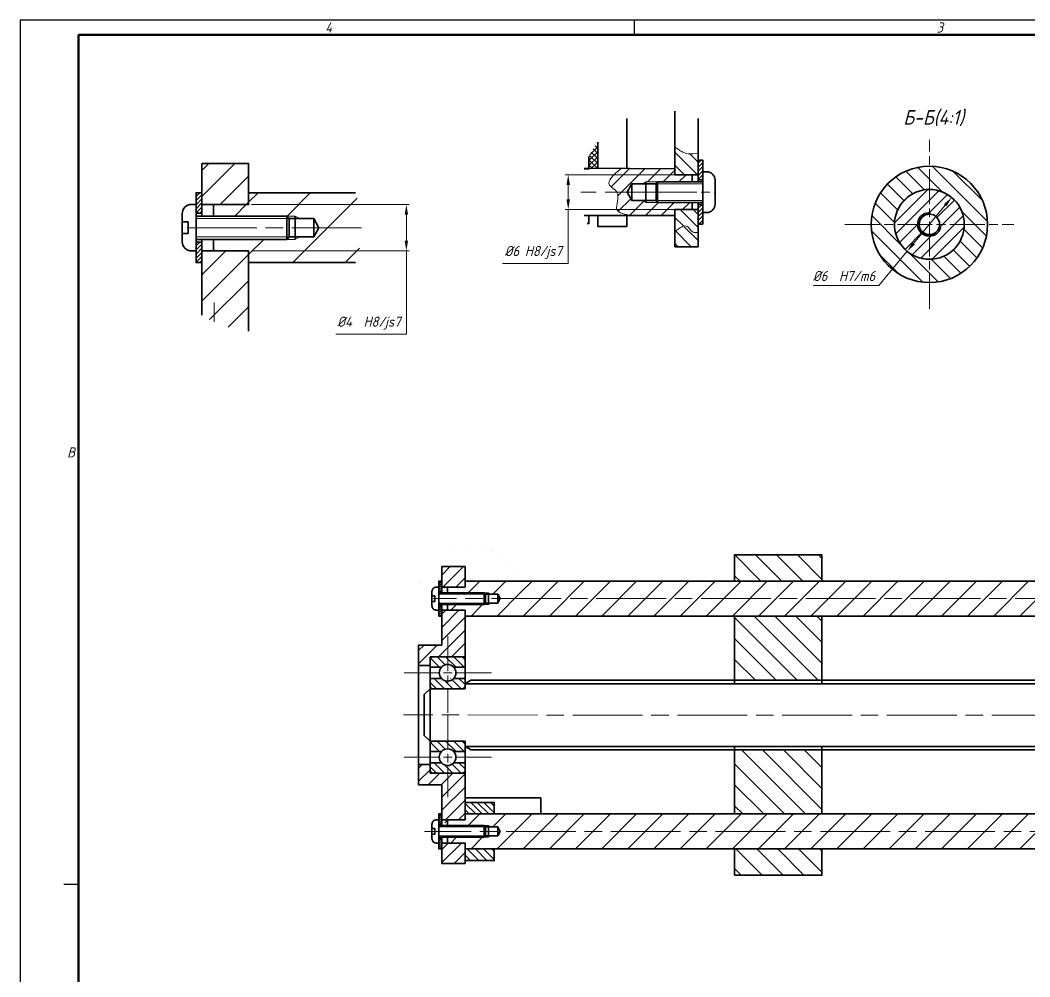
# Model space of a CAD drawing. Header units: millimetres. Extents: x -1043 to 2000, y -1432 to 1302.
# Drawn here: x 0 to 346.9, y -1167.1 to -838.4 of the extents above; entities that cross this region are included whole.
import ezdxf
from ezdxf.enums import TextEntityAlignment as Align

# ---------------------------------------------------------------- set-up
doc = ezdxf.new("R2010")
doc.units = ezdxf.units.MM
doc.linetypes.add('AM_ISO08W050', pattern=[18, 12, -1.5, 3, -1.5])
doc.linetypes.add('AM_ISO08W050x2', pattern=[9, 6, -0.75, 1.5, -0.75])
for name, color, linetype, lineweight in [('AM_0', 7, 'Continuous', 35), ('AM_4', 3, 'Continuous', 15), ('AM_5', 3, 'Continuous', 15), ('AM_6', 2, 'Continuous', 35), ('AM_7', 4, 'AM_ISO08W050', 15), ('AM_8', 1, 'Continuous', 15), ('AM_BOR', 7, 'Continuous', 35), ('основные', 7, 'Continuous', 35), ('тонкие', 2, 'Continuous', 15)]:
    doc.layers.add(name, color=color, linetype=linetype, lineweight=lineweight)
doc.styles.add('ACGOSTTS', font='geniso.shx', dxfattribs={"oblique": 15})
doc.styles.get("Standard").update_dxf_attribs({"font": 'geniso.shx', "oblique": 15})
doc.dimstyles.new('AM_GOST$0', dxfattribs={"dimtxt": 3.5, "dimasz": 3.5, "dimexe": 1, "dimexo": 1, "dimgap": 1.5, "dimtad": 1, "dimtoh": 1, "dimtxsty": 'Standard', "dimcen": 0, "dimclrd": 256, "dimclre": 256, "dimclrt": 2, "dimadec": 0, "dimazin": 2, "dimtp": 0.1, "dimtm": 0.1, "dimtfac": 0.71, "dimtmove": 0, "dimatfit": 3, "dimfxl": 1, "dimtolj": 1, "dimlwd": -1, "dimlwe": -1, "dimarcsym": 1})
doc.dimstyles.new('AM_GOST$3', dxfattribs={"dimtxt": 3.5, "dimasz": 3.5, "dimexe": 1, "dimexo": 1, "dimgap": 1.5, "dimtad": 1, "dimtoh": 1, "dimtxsty": 'Standard', "dimcen": 0, "dimclrd": 256, "dimclre": 256, "dimclrt": 2, "dimadec": 0, "dimazin": 2, "dimtp": 0.1, "dimtm": 0.1, "dimtfac": 0.71, "dimtdec": 3, "dimtofl": 0, "dimtmove": 0, "dimatfit": 2, "dimfxl": 1, "dimtolj": 1, "dimlwd": -1, "dimlwe": -1, "dimarcsym": 1})
pattern_1 = [(315, (-448.2175, 456.5965), (0.7071068, 0.7071068), [])]
pattern_2 = [(315, (-448.2175, 442.0965), (0.7071068, 0.7071068), [])]
pattern_3 = [(45, (-285.33583, -109.66498), (-0.1767767, 0.1767767), [])]
pattern_4 = [(45, (-285.34508, -149.65452), (-0.1767767, 0.1767767), [])]
pattern_5 = [(45, (-332.2357, -260.3908), (-0.3535534, 0.3535534), [])]
pattern_6 = [(135, (-229.4589, -490.5489), (-1.122532, -1.122532), [])]
pattern_7 = [(45, (-229.4589, -490.5489), (-0.3535534, 0.3535534), [])]

# ---------------------------------------------------------------- blocks, each defined once
blk = doc.blocks.new('*D44')
at = {"layer": 'AM_5', "linetype": 'ByBlock', "transparency": 16777216}
for p, q in [((317.83, -901.98), (306.99, -915.08)), ((304.76, -917.78), (295.06, -929.51)), ((295.06, -929.51), (272.55, -929.51))]:
    blk.add_line(p, q, dxfattribs=at)
at = {"layer": 'AM_5', "transparency": 16777216}
for points in [[(317.38, -901.61), (318.27, -902.35), (320.06, -899.28)], [(306.54, -914.71), (307.44, -915.46), (304.76, -917.78)]]:
    blk.add_solid(points, dxfattribs=at)
at = {"layer": 'Defpoints', "color": 0, "transparency": 16777216}
for p in [(320.06, -899.28), (304.76, -917.78)]:
    blk.add_point(p, dxfattribs=at)
at = {"layer": 'AM_5', "color": 2, "transparency": 16777216, "insert": (283.06, -926.26), "char_height": 3.5, "attachment_point": 5}
blk.add_mtext('\\A1;%%C6 {}{\\C2; H7/m6}', dxfattribs=at)
blk = doc.blocks.new('GOST_A1_LANDSCAPE')
at = {"layer": 'AM_BOR', "color": 1, "lineweight": 25}
for p, q in [((841, 594), (0, 594)), ((0, 594), (0, 0)), ((211, 594), (211, 589)), ((20, 297), (15, 297))]:
    blk.add_line(p, q, dxfattribs=at)
at = {"layer": 'AM_BOR', "color": 7, "lineweight": 50}
for p, q in [((836, 589), (20, 589)), ((20, 589), (20, 5))]:
    blk.add_line(p, q, dxfattribs=at)
at = {"layer": 'AM_BOR', "color": 1, "lineweight": 25, "style": 'ACGOSTTS', "oblique": 15}
for s, p in [('4', (106, 591.5)), ('3', (316, 591.5)), ('B', (17.5, 445.5))]:
    blk.add_text(s, height=3.5, dxfattribs=at).set_placement(p, align=Align.MIDDLE_CENTER)
blk = doc.blocks.new('GENZOON8270P5')
at = {"layer": 'AM_8'}
h = blk.add_hatch(dxfattribs=at)
h.set_pattern_fill('ANSI31', color=256, scale=0.8, angle=90)
h.set_pattern_definition([(135, (-196.447, -148.7567), (-1.79605, -1.79605), [])])
h.paths.add_polyline_path([(-58.7, 28.03), (-73.7, 28.03), (-73.7, 23.53), (-58.7, 23.53)])
h.paths.add_polyline_path([(-58.7, 17.53), (-73.7, 17.53), (-73.7, 6.53), (-58.7, 6.53)])
h.paths.add_polyline_path([(-58.7, -5.47), (-73.7, -5.47), (-73.7, -16.46), (-58.7, -16.46)])
h.paths.add_polyline_path([(-58.7, -22.46), (-73.7, -22.46), (-73.7, -26.97), (-58.7, -26.97)])
h = blk.add_hatch(dxfattribs=at)
h.set_pattern_fill('_U', color=256, scale=0.25, angle=45, style=0, pattern_type=0)
h.set_pattern_definition(pattern_3)
h.paths.add_polyline_path([(-124.51, 23.53), (-124.51, 22.53), (-124.51, 21.77), (-124.01, 21.77), (-124.01, 23.53)])
h = blk.add_hatch(dxfattribs=at)
h.set_pattern_fill('ANSI31', color=256, style=0)
h.set_pattern_definition([(45, (-156.804, -149.6545), (-2.245064, 2.245064), [])])
edge = h.paths.add_edge_path()
edge.add_line((-110.3, 20.53), (-113.96, 20.53))
edge.add_line((-113.96, 20.53), (-114.41, 19.75))
edge.add_line((-114.41, 19.75), (-115.61, 19.75))
edge.add_line((-115.61, 19.75), (-116.01, 19.53))
edge.add_line((-116.01, 19.53), (-116.74, 19.53))
edge.add_line((-116.74, 19.53), (-116.74, 19.53))
edge.add_line((-116.74, 19.53), (-123.01, 19.53))
edge.add_line((-123.01, 19.53), (-123.01, 18.53))
edge.add_line((-123.01, 18.53), (-122.01, 18.53))
edge.add_line((-122.01, 18.53), (-120.01, 18.53))
edge.add_line((-120.01, 18.53), (-120.01, 17.54))
edge.add_line((-120.01, 17.54), (-110.82, 17.54))
edge.add_arc((-119.22, 20.53), 8.92, 340.3927, 360)
edge = h.paths.add_edge_path()
edge.add_line((-110.82, 23.53), (-120.01, 23.53))
edge.add_line((-120.01, 23.53), (-120.01, 22.52))
edge.add_line((-120.01, 22.52), (-123.01, 22.53))
edge.add_line((-123.01, 22.53), (-123.01, 21.53))
edge.add_line((-123.01, 21.53), (-116.74, 21.53))
edge.add_line((-116.74, 21.53), (-116.01, 21.53))
edge.add_line((-116.01, 21.53), (-115.61, 21.31))
edge.add_line((-115.61, 21.31), (-114.41, 21.31))
edge.add_line((-114.41, 21.31), (-113.96, 20.53))
edge.add_line((-113.96, 20.53), (-110.3, 20.53))
edge.add_arc((-119.22, 20.53), 8.92, 360, 379.6314)
edge = h.paths.add_edge_path()
edge.add_line((0.02, 23.53), (-110.82, 23.53))
edge.add_arc((-119.22, 20.53), 8.92, 0, 19.6314, ccw=False)
edge.add_line((-110.3, 20.53), (-6.03, 20.53))
edge.add_line((-6.03, 20.53), (-5.58, 21.31))
edge.add_line((-5.58, 21.31), (-4.38, 21.31))
edge.add_line((-4.38, 21.31), (-3.98, 21.53))
edge.add_line((-3.98, 21.53), (-3.25, 21.53))
edge.add_line((-3.25, 21.53), (-3.25, 21.53))
edge.add_line((-3.25, 21.53), (3.02, 21.53))
edge.add_line((3.02, 21.53), (3.02, 22.52))
edge.add_line((3.02, 22.52), (0.02, 22.53))
edge.add_line((0.02, 22.53), (0.02, 23.53))
edge = h.paths.add_edge_path()
edge.add_line((3.02, 19.53), (-3.25, 19.53))
edge.add_line((-3.25, 19.53), (-3.98, 19.53))
edge.add_line((-3.98, 19.53), (-4.38, 19.75))
edge.add_line((-4.38, 19.75), (-5.58, 19.75))
edge.add_line((-5.58, 19.75), (-6.03, 20.53))
edge.add_line((-6.03, 20.53), (-110.3, 20.53))
edge.add_arc((-119.22, 20.53), 8.92, -19.6308, 0, ccw=False)
edge.add_line((-110.82, 17.53), (0.02, 17.53))
edge.add_line((0.02, 17.53), (0.02, 18.53))
edge.add_line((0.02, 18.53), (3.02, 18.53))
edge.add_line((3.02, 18.53), (3.02, 19.53))
h = blk.add_hatch(dxfattribs=at)
h.set_pattern_fill('_U', color=256, scale=0.25, angle=45, style=0, pattern_type=0)
h.set_pattern_definition(pattern_3)
h.paths.add_polyline_path([(-124.51, 19.29), (-124.51, 18.53), (-124.51, 17.53), (-124.01, 17.53), (-124.01, 19.29)])
h = blk.add_hatch(dxfattribs=at)
h.set_pattern_fill('_U', color=256, angle=315, style=0, pattern_type=0)
h.set_pattern_definition(pattern_1)
edge = h.paths.add_edge_path()
edge.add_line((-126.01, 10.04), (-126.01, 8.74))
edge.add_line((-126.01, 8.74), (-124.08, 8.74))
edge.add_arc((-123.01, 7.79), 1.43, 402.0077, 497.9923, ccw=False)
edge.add_line((-121.95, 8.74), (-120.01, 8.74))
edge.add_line((-120.01, 8.74), (-120.01, 10.04))
edge.add_arc((-120.51, 10.04), 0.5, 360, 450)
edge.add_line((-120.51, 10.54), (-125.51, 10.54))
edge.add_arc((-125.51, 10.04), 0.5, 450, 540)
h = blk.add_hatch(dxfattribs=at)
h.set_pattern_fill('_U', color=256, angle=315, style=0, pattern_type=0)
h.set_pattern_definition(pattern_1)
edge = h.paths.add_edge_path()
edge.add_line((-120.01, 5.54), (-120.01, 6.83))
edge.add_line((-120.01, 6.83), (-121.95, 6.83))
edge.add_arc((-123.01, 7.79), 1.43, 222.0077, 317.9923, ccw=False)
edge.add_line((-124.08, 6.83), (-126.01, 6.83))
edge.add_line((-126.01, 6.83), (-126.01, 5.54))
edge.add_arc((-125.51, 5.54), 0.5, 540, 630)
edge.add_line((-125.51, 5.04), (-120.51, 5.04))
edge.add_arc((-120.51, 5.54), 0.5, 270, 360)
h = blk.add_hatch(dxfattribs=at)
h.set_pattern_fill('_U', color=256, angle=315, style=0, pattern_type=0)
h.set_pattern_definition(pattern_2)
edge = h.paths.add_edge_path()
edge.add_line((-126.01, -4.46), (-126.01, -5.76))
edge.add_line((-126.01, -5.76), (-124.08, -5.76))
edge.add_arc((-123.01, -6.71), 1.43, 402.0077, 497.9923, ccw=False)
edge.add_line((-121.95, -5.76), (-120.01, -5.76))
edge.add_line((-120.01, -5.76), (-120.01, -4.46))
edge.add_arc((-120.51, -4.46), 0.5, 360, 450)
edge.add_line((-120.51, -3.96), (-125.51, -3.96))
edge.add_arc((-125.51, -4.46), 0.5, 450, 540)
h = blk.add_hatch(dxfattribs=at)
h.set_pattern_fill('_U', color=256, angle=315, style=0, pattern_type=0)
h.set_pattern_definition(pattern_2)
edge = h.paths.add_edge_path()
edge.add_line((-120.01, -8.96), (-120.01, -7.67))
edge.add_line((-120.01, -7.67), (-121.95, -7.67))
edge.add_arc((-123.01, -6.71), 1.43, 222.0077, 317.9923, ccw=False)
edge.add_line((-124.08, -7.67), (-126.01, -7.67))
edge.add_line((-126.01, -7.67), (-126.01, -8.96))
edge.add_arc((-125.51, -8.96), 0.5, 540, 630)
edge.add_line((-125.51, -9.46), (-120.51, -9.46))
edge.add_arc((-120.51, -8.96), 0.5, 270, 360)
h = blk.add_hatch(dxfattribs=at)
h.set_pattern_fill('_U', color=256, scale=0.8, angle=315, style=0, pattern_type=0)
h.set_pattern_definition([(315, (-294.718, 1469.2134), (0.56568542, 0.56568542), [])])
h.paths.add_polyline_path([(-120.01, -15.68), (-120.01, -15.83), (-120.01, -16.46), (-120.01, -16.46), (-115.01, -16.46), (-115.01, -14.47), (-120.01, -14.47)])
h = blk.add_hatch(dxfattribs=at)
h.set_pattern_fill('_U', color=256, scale=0.25, angle=45, style=0, pattern_type=0)
h.set_pattern_definition(pattern_4)
h.paths.add_polyline_path([(-124.52, -16.46), (-124.52, -17.46), (-124.52, -18.22), (-124.02, -18.22), (-124.02, -16.46)])
h = blk.add_hatch(dxfattribs=at)
h.set_pattern_fill('ANSI31', color=256, style=0)
h.set_pattern_definition([(45, (-156.804, -189.644), (-2.245064, 2.245064), [])])
edge = h.paths.add_edge_path()
edge.add_line((-110.3, -19.46), (-113.96, -19.46))
edge.add_line((-113.96, -19.46), (-114.41, -20.24))
edge.add_line((-114.41, -20.24), (-115.61, -20.24))
edge.add_line((-115.61, -20.24), (-116.01, -20.46))
edge.add_line((-116.01, -20.46), (-116.74, -20.46))
edge.add_line((-116.74, -20.46), (-116.74, -20.46))
edge.add_line((-116.74, -20.46), (-123.01, -20.46))
edge.add_line((-123.01, -20.46), (-123.01, -21.46))
edge.add_line((-123.01, -21.46), (-122.01, -21.46))
edge.add_line((-122.01, -21.46), (-120.01, -21.46))
edge.add_line((-120.01, -21.46), (-120.01, -22.45))
edge.add_line((-120.01, -22.45), (-110.82, -22.45))
edge.add_arc((-119.22, -19.46), 8.92, 340.3927, 360)
edge = h.paths.add_edge_path()
edge.add_line((-110.82, -16.46), (-120.01, -16.46))
edge.add_line((-120.01, -16.46), (-120.01, -17.47))
edge.add_line((-120.01, -17.47), (-123.51, -17.46))
edge.add_line((-123.51, -17.46), (-123.51, -18.46))
edge.add_line((-123.51, -18.46), (-116.74, -18.46))
edge.add_line((-116.74, -18.46), (-116.01, -18.46))
edge.add_line((-116.01, -18.46), (-115.61, -18.68))
edge.add_line((-115.61, -18.68), (-114.41, -18.68))
edge.add_line((-114.41, -18.68), (-113.96, -19.46))
edge.add_line((-113.96, -19.46), (-110.3, -19.46))
edge.add_arc((-119.22, -19.46), 8.92, 360, 379.6314)
edge = h.paths.add_edge_path()
edge.add_line((0.02, -16.46), (-110.82, -16.46))
edge.add_arc((-119.22, -19.46), 8.92, 0, 19.6314, ccw=False)
edge.add_line((-110.3, -19.46), (-6.03, -19.46))
edge.add_line((-6.03, -19.46), (-5.58, -18.68))
edge.add_line((-5.58, -18.68), (-4.38, -18.68))
edge.add_line((-4.38, -18.68), (-3.98, -18.46))
edge.add_line((-3.98, -18.46), (-3.25, -18.46))
edge.add_line((-3.25, -18.46), (-3.25, -18.46))
edge.add_line((-3.25, -18.46), (3.02, -18.46))
edge.add_line((3.02, -18.46), (3.02, -17.47))
edge.add_line((3.02, -17.47), (0.02, -17.46))
edge.add_line((0.02, -17.46), (0.02, -16.46))
edge = h.paths.add_edge_path()
edge.add_line((3.02, -20.46), (-3.25, -20.46))
edge.add_line((-3.25, -20.46), (-3.98, -20.46))
edge.add_line((-3.98, -20.46), (-4.38, -20.24))
edge.add_line((-4.38, -20.24), (-5.58, -20.24))
edge.add_line((-5.58, -20.24), (-6.03, -19.46))
edge.add_line((-6.03, -19.46), (-110.3, -19.46))
edge.add_arc((-119.22, -19.46), 8.92, -19.6308, 0, ccw=False)
edge.add_line((-110.82, -22.46), (0.02, -22.45))
edge.add_line((0.02, -22.45), (0.02, -21.46))
edge.add_line((0.02, -21.46), (3.02, -21.46))
edge.add_line((3.02, -21.46), (3.02, -20.46))
h = blk.add_hatch(dxfattribs=at)
h.set_pattern_fill('_U', color=256, scale=0.25, angle=45, style=0, pattern_type=0)
h.set_pattern_definition(pattern_4)
h.paths.add_polyline_path([(-124.52, -20.7), (-124.52, -21.46), (-124.52, -22.46), (-124.02, -22.46), (-124.02, -20.7)])
h = blk.add_hatch(dxfattribs=at)
h.set_pattern_fill('_U', color=256, angle=315, style=0, pattern_type=0)
h.set_pattern_definition([(315, (-294.718, 1429.1997), (0.7071068, 0.7071068), [])])
h.paths.add_polyline_path([(-120.01, -23.26), (-120.01, -24.47), (-115.01, -24.47), (-115.01, -22.48), (-120.01, -22.48)])
at = {"layer": 'AM_0'}
for p, q in [((-116.51, 21.31), (-114.41, 21.31)), ((-116.01, 19.53), (-116.01, 21.53)), ((-113.96, 20.53), (-114.41, 21.31)), ((-114.41, 19.75), (-114.41, 21.31)), ((-116.51, 19.75), (-114.41, 19.75)), ((-113.96, 20.53), (-114.41, 19.75)), ((-116.51, -18.68), (-114.41, -18.68)), ((-116.01, -20.46), (-116.01, -18.46)), ((-113.96, -19.46), (-114.41, -18.68)), ((-114.41, -20.24), (-114.41, -18.68)), ((-116.51, -20.24), (-114.41, -20.24)), ((-113.96, -19.46), (-114.41, -20.24))]:
    blk.add_line(p, q, dxfattribs=at)
at = {"layer": 'AM_4'}
for p, q in [((-116.51, 21.31), (-124.51, 21.31)), ((-116.01, 21.53), (-116.74, 21.53)), ((-116.01, 21.53), (-115.61, 21.31)), ((-116.51, 19.75), (-124.51, 19.75)), ((-116.01, 19.53), (-116.74, 19.53)), ((-116.01, 19.53), (-115.61, 19.75)), ((-116.51, -18.68), (-124.51, -18.68)), ((-116.01, -18.46), (-116.74, -18.46)), ((-116.01, -18.46), (-115.61, -18.68)), ((-116.51, -20.24), (-124.51, -20.24)), ((-116.01, -20.46), (-116.74, -20.46)), ((-116.01, -20.46), (-115.61, -20.24))]:
    blk.add_line(p, q, dxfattribs=at)
at = {"layer": 'AM_7'}
for p, q in [((4.52, 20.53), (-125.51, 20.53)), ((-35.48, 17.53), (-120.01, 17.54)), ((72.47, 0.53), (-130.6, 0.54)), ((-35.48, -16.46), (-120.01, -16.47)), ((7.02, -19.46), (-127.01, -19.46))]:
    blk.add_line(p, q, dxfattribs=at)
at = {"layer": 'AM_7', "linetype": 'AM_ISO08W050x2'}
for p, q in [((-122.96, 14.09), (-122.96, 0.9)), ((-115.46, 7.79), (-130.46, 7.79)), ((-115.46, 7.79), (-130.46, 7.79)), ((-122.96, 0.64), (-122.96, -13.6)), ((-115.46, -6.71), (-130.46, -6.71)), ((-115.46, -6.71), (-130.46, -6.71))]:
    blk.add_line(p, q, dxfattribs=at)
at = {"layer": 'основные'}
for p, q in [((-124.01, 21.53), (-124.01, 26.04)), ((-125.21, 21.03), (-125.71, 21.03)), ((-125.21, 20.03), (-125.21, 21.03)), ((-124.01, 21.77), (-124.51, 21.77)), ((-116.74, 21.53), (-124.51, 21.53)), ((-122.01, 22.53), (-124.01, 22.53)), ((-116.74, 19.53), (-116.74, 21.53)), ((-116.51, 21.31), (-116.74, 21.53)), ((-116.51, 19.75), (-116.51, 21.31)), ((-125.71, 20.03), (-125.21, 20.03)), ((-124.51, 19.53), (-116.74, 19.53)), ((-124.01, 19.29), (-124.51, 19.29)), ((-124.01, 12.54), (-124.01, 19.53)), ((-118.74, 19.53), (-124.01, 19.53)), ((-116.74, 19.53), (-116.51, 19.75)), ((-122.01, 18.53), (-124.01, 18.53)), ((-120.01, 16.76), (-120.01, 18.32)), ((-128.01, 12.54), (-124.01, 12.54)), ((-125.51, 10.54), (-126.02, 10.54)), ((-126.02, 10.54), (-126.02, 10.04)), ((-126.02, 10.54), (-126.02, 9.04)), ((-120.51, 10.54), (-122.01, 10.54)), ((-120.51, 10.54), (-120.01, 10.54)), ((-120.01, 10.54), (-120.01, 10.04)), ((-126.02, 9.04), (-128.01, 9.04)), ((-128.01, 9.04), (-128.01, -7.97)), ((-126.01, 9.04), (-126.01, -8.16)), ((-124.08, 8.74), (-126.01, 8.74)), ((-120.01, 8.74), (-121.95, 8.74)), ((-120.01, 10.04), (-120.01, 5.04)), ((-120.01, 6.83), (-120.01, 10.04)), ((-124.08, 6.83), (-126.01, 6.83)), ((-126.01, 5.54), (-126.01, 5.04)), ((-120.01, 6.83), (-121.95, 6.83)), ((-119.01, 6.54), (-120.01, 5.92)), ((23.88, 5.91), (-120.01, 5.92)), ((39.38, 6.53), (-119.01, 6.54)), ((-126.01, 5.04), (-126.04, -3.96)), ((-120.51, -3.96), (-122.01, -3.96)), ((-120.51, -3.96), (-120.01, -3.96)), ((-120.01, -3.96), (-120.01, -4.85)), ((-120.01, -3.96), (-120.01, -4.46)), ((-120.01, -4.46), (-120.01, -9.46)), ((-120.01, -7.67), (-120.01, -4.46)), ((-120.01, -4.85), (23.88, -4.86)), ((-118.97, -5.46), (-120.01, -4.85)), ((-120.01, -4.85), (-120.01, -4.85)), ((-124.08, -5.76), (-126.01, -5.76)), ((-120.01, -5.76), (-121.95, -5.76)), ((24.95, -5.47), (-118.97, -5.46)), ((-126.02, -7.97), (-128.01, -7.97)), ((-124.08, -7.67), (-126.01, -7.67)), ((-120.01, -7.67), (-121.95, -7.67)), ((-126.01, -9.46), (-126.01, -8.96)), ((-125.51, -9.46), (-126.01, -9.46)), ((-128.01, -11.47), (-124.01, -11.47)), ((-124.01, -11.47), (-124.01, -18.46)), ((-120.01, -11.83), (-120.01, -15.83)), ((-120.01, -15.68), (-120.01, -17.25)), ((-125.21, -18.96), (-125.71, -18.96)), ((-125.21, -19.96), (-125.21, -18.96)), ((-124.01, -18.22), (-124.51, -18.22)), ((-116.74, -18.46), (-124.51, -18.46)), ((-122.01, -17.46), (-124.01, -17.46)), ((-116.74, -20.46), (-116.74, -18.46)), ((-116.51, -18.68), (-116.74, -18.46)), ((-116.51, -20.24), (-116.51, -18.68)), ((-125.71, -19.96), (-125.21, -19.96)), ((-124.51, -20.46), (-116.74, -20.46)), ((-124.01, -20.7), (-124.51, -20.7)), ((-118.74, -20.46), (-124.01, -20.46)), ((-124.01, -20.46), (-124.01, -24.96)), ((-116.74, -20.46), (-116.51, -20.24)), ((-122.01, -21.46), (-124.01, -21.46))]:
    blk.add_line(p, q, dxfattribs=at)
for points in [[(-58.7, 23.53), (-58.7, 28.03), (-73.7, 28.03), (-73.7, 23.53)], [(-120.01, 22.52), (-120.01, 26.04), (-124.01, 26.04)], [(-124.01, 19.53), (-124.01, 17.53), (-124.51, 17.53), (-124.51, 23.53), (-124.01, 23.53), (-124.01, 21.53)], [(-120.01, 22.52), (-120.01, 23.53), (0.02, 23.53), (0.02, 22.53)], [(-123.01, 21.53), (-123.01, 22.53), (-120.01, 22.52), (-120.01, 22.52)], [(-120.01, 18.53), (-120.01, 18.53), (-123.01, 18.53), (-123.01, 19.53)], [(-126.01, 5.04), (-120.01, 5.04), (-120.01, 18.53)], [(0.02, 18.53), (0.02, 17.53), (-120.01, 17.53), (-120.01, 18.53)], [(-120.01, 17.89), (-120.01, 11.89)], [(-73.7, 17.53), (-73.7, 5.92)], [(-58.7, 5.92), (-58.7, 17.53)], [(-128.01, 12.54), (-128.01, 9.04)], [(-125.51, 10.54), (-120.01, 10.54), (-120.01, 12.54)], [(-120.01, 5.92), (-120.01, 5.04), (-126.04, 5.04), (-127.04, 4.04), (-127.04, -2.96), (-126.04, -3.96), (-120.01, -3.96)], [(-126.01, -3.96), (-120.01, -3.96), (-120.01, -17.47)], [(-73.7, -4.85), (-73.7, -16.46)], [(-58.7, -16.46), (-58.7, -4.85)], [(-128.01, -11.47), (-128.01, -7.97)], [(-126.01, -8.16), (-126.01, -8.96)], [(-125.51, -9.46), (-120.01, -9.46), (-120.01, -11.46)], [(-120.01, -16.83), (-120.01, -16.83), (-120.01, -10.83)], [(-120.01, -16.46), (-120.01, -13.69), (-107.01, -13.69), (-107.01, -16.46)], [(-115.01, -16.47), (-115.01, -14.47), (-120.01, -14.47), (-120.01, -17.46)], [(-124.01, -20.46), (-124.01, -22.46), (-124.51, -22.46), (-124.51, -16.46), (-124.01, -16.46), (-124.01, -18.46)], [(0.02, -17.46), (0.02, -16.46), (-120.01, -16.46), (-120.01, -17.46)], [(-123.01, -18.46), (-123.01, -17.46), (-120.01, -17.47), (-120.01, -17.47)], [(-120.01, -21.46), (-120.01, -21.46), (-123.01, -21.46), (-123.01, -20.46)], [(-120.01, -21.46), (-120.01, -24.96), (-124.01, -24.96)], [(-120.01, -21.46), (-120.01, -24.47), (-115.01, -24.47), (-115.01, -22.46)], [(-120.01, -21.46), (-120.01, -22.46), (0.02, -22.46), (0.02, -21.46)], [(-73.7, -22.46), (-73.7, -26.97), (-58.7, -26.97), (-58.7, -22.46)]]:
    blk.add_lwpolyline(points, dxfattribs=at)
for points in [[(-125.71, 21.03), (-125.71, 21.73, -0.414214), (-124.91, 22.53), (-124.51, 22.53), (-124.51, 18.53), (-124.91, 18.53, -0.414214), (-125.71, 19.33), (-125.71, 21.03)], [(-125.71, 21.03), (-125.71, 21.73, -0.414214), (-124.91, 22.53), (-124.51, 22.53), (-124.51, 21.53)], [(-125.71, 21.03), (-125.71, 21.73, -0.414214), (-124.91, 22.53), (-124.51, 22.53)], [(-124.51, 22.53), (-124.91, 22.53, 0.414214), (-125.71, 21.73), (-125.71, 20.03)], [(-124.51, 19.53), (-124.51, 18.53), (-124.91, 18.53, -0.414214), (-125.71, 19.33), (-125.71, 21.03)], [(-125.71, 20.03), (-125.71, 19.33, 0.414214), (-124.91, 18.53), (-124.51, 18.53)], [(-124.51, 18.53), (-124.91, 18.53, -0.414214), (-125.71, 19.33), (-125.71, 20.03)], [(-126.01, 5.54), (-126.01, 10.04, -0.414214), (-125.51, 10.54), (-120.51, 10.54, -0.414214), (-120.01, 10.04), (-120.01, 5.54, -0.414214), (-120.51, 5.04), (-125.51, 5.04, -0.414214), (-126.01, 5.54, -1.655741)], [(-126.01, -8.96), (-126.01, -4.46, -0.414214), (-125.51, -3.96), (-120.51, -3.96, -0.414214), (-120.01, -4.46), (-120.01, -8.96, -0.414214), (-120.51, -9.46), (-125.51, -9.46, -0.414214), (-126.01, -8.96, -1.655741)], [(-125.71, -18.96), (-125.71, -18.26, -0.414214), (-124.91, -17.46), (-124.51, -17.46), (-124.51, -21.46), (-124.91, -21.46, -0.414214), (-125.71, -20.66), (-125.71, -18.96)], [(-125.71, -18.96), (-125.71, -18.26, -0.414214), (-124.91, -17.46), (-124.51, -17.46), (-124.51, -21.46), (-124.91, -21.46, -0.414214), (-125.71, -20.66), (-125.71, -18.96)], [(-125.71, -18.96), (-125.71, -18.26, -0.414214), (-124.91, -17.46), (-124.51, -17.46)], [(-124.51, -17.46), (-124.91, -17.46, 0.414214), (-125.71, -18.26), (-125.71, -19.96)], [(-125.71, -19.96), (-125.71, -20.66, 0.414214), (-124.91, -21.46), (-124.51, -21.46)], [(-124.51, -21.46), (-124.91, -21.46, -0.414214), (-125.71, -20.66), (-125.71, -19.96)]]:
    blk.add_lwpolyline(points, format="xyb", dxfattribs=at)
for centre in [(-123.01, 7.79), (-123.01, -6.71)]:
    blk.add_circle(centre, 1.43, dxfattribs=at)
for centre in [(-120.51, 10.04), (-120.51, 10.04), (-120.51, -4.46), (-120.51, -4.46)]:
    blk.add_arc(centre, 0.5, 0, 90, dxfattribs=at)
blk = doc.blocks.new('GENZOOCRV1AP5')
at = {"layer": 'AM_8'}
h = blk.add_hatch(dxfattribs=at)
h.set_pattern_fill('ANSI31', color=256, style=0)
h.set_pattern_definition([(45, (-75.172, -340.37), (-2.245064, 2.245064), [])])
h.paths.add_polyline_path([(4.96, 2), (-8.59, 2), (-8.59, 4), (-1.58, 3.97), (-1.59, 5.99), (-1.59, 10.02), (-1.59, 11.01), (-9.59, 11.01), (-9.59, 2)])
edge = h.paths.add_edge_path()
edge.add_line((-1.59, -17.77), (-1.59, -4))
edge.add_line((-1.59, -4), (-8.59, -4))
edge.add_line((-8.59, -4), (-9.59, -4))
edge.add_line((-9.59, -4), (-9.59, -15.04))
edge.add_arc((0, 0), 17.84, 237.4737, 264.8844)
h = blk.add_hatch(dxfattribs=at)
h.set_pattern_fill('_U', color=256, scale=0.5, angle=45, style=0, pattern_type=0)
h.set_pattern_definition(pattern_5)
h.paths.add_polyline_path([(-10.59, 6), (-10.59, 4), (-10.59, 2.48), (-9.59, 2.48), (-9.59, 6)])
h = blk.add_hatch(dxfattribs=at)
h.set_pattern_fill('ANSI31', color=256, scale=2, style=0)
h.set_pattern_definition([(45, (-75.172, -340.37), (-4.49013, 4.49013), [])])
edge = h.paths.add_edge_path()
edge.add_arc((0, 0), 17.84, 0, 19.6314)
edge.add_line((16.8, 5.99), (-1.59, 5.99))
edge.add_line((-1.59, 5.99), (-1.58, 3.97))
edge.add_line((-1.58, 3.97), (-7.59, 4))
edge.add_line((-7.59, 4), (-7.59, 2))
edge.add_line((-7.59, 2), (4.96, 2))
edge.add_line((4.96, 2), (6.41, 2))
edge.add_line((6.41, 2), (7.21, 1.57))
edge.add_line((7.21, 1.57), (9.61, 1.57))
edge.add_line((9.61, 1.57), (10.51, 0))
edge.add_line((10.51, 0), (17.84, 0))
edge = h.paths.add_edge_path()
edge.add_arc((0, 0), 17.84, 340.3927, 360)
edge.add_line((17.84, 0), (10.51, 0))
edge.add_line((10.51, 0), (9.61, -1.57))
edge.add_line((9.61, -1.57), (7.21, -1.57))
edge.add_line((7.21, -1.57), (6.41, -2))
edge.add_line((6.41, -2), (4.96, -2))
edge.add_line((4.96, -2), (4.96, -2))
edge.add_line((4.96, -2), (-7.59, -2))
edge.add_line((-7.59, -2), (-7.59, -4))
edge.add_line((-7.59, -4), (-5.59, -4))
edge.add_line((-5.59, -4), (-1.59, -4))
edge.add_line((-1.59, -4), (-1.59, -5.98))
edge.add_line((-1.59, -5.98), (16.8, -5.99))
h = blk.add_hatch(dxfattribs=at)
h.set_pattern_fill('_U', color=256, scale=0.5, angle=45, style=0, pattern_type=0)
h.set_pattern_definition(pattern_5)
h.paths.add_polyline_path([(-10.59, -2.48), (-10.59, -4), (-10.59, -6), (-9.59, -6), (-9.59, -2.48)])
at = {"layer": 'AM_0'}
for p, q in [((6.41, -2), (6.41, 2)), ((5.41, 1.57), (9.61, 1.57)), ((10.51, 0), (9.61, 1.57)), ((9.61, -1.57), (9.61, 1.57)), ((10.51, 0), (9.61, -1.57)), ((5.41, -1.57), (9.61, -1.57))]:
    blk.add_line(p, q, dxfattribs=at)
at = {"layer": 'AM_4'}
for p, q in [((6.41, 2), (4.96, 2)), ((6.41, 2), (7.21, 1.57)), ((5.41, 1.57), (-10.59, 1.57)), ((5.41, -1.57), (-10.59, -1.57)), ((6.41, -2), (7.21, -1.57)), ((6.41, -2), (4.96, -2))]:
    blk.add_line(p, q, dxfattribs=at)
at = {"layer": 'AM_7'}
for p, q in [((17.84, 0), (-12.58, 0)), ((16.8, -5.99), (-1.59, -5.98))]:
    blk.add_line(p, q, dxfattribs=at)
at = {"layer": 'AM_7', "linetype": 'AM_ISO08W050x2'}
blk.add_line((-7.48, -12.87), (-7.48, -16.19), dxfattribs=at)
at = {"layer": 'основные'}
for p, q in [((-9.59, 2), (-9.59, 11.01)), ((-5.59, 4), (-9.59, 4)), ((-9.59, 2.48), (-10.59, 2.48)), ((4.96, 2), (-10.59, 2)), ((4.96, -2), (4.96, 2)), ((5.41, 1.57), (4.96, 2)), ((-11.99, 1), (-12.99, 1)), ((-11.99, -1), (-11.99, 1)), ((5.41, -1.57), (5.41, 1.57)), ((-12.99, -1), (-11.99, -1)), ((4.96, -2), (5.41, -1.57)), ((-10.59, -2), (4.96, -2)), ((-9.59, -2.48), (-10.59, -2.48)), ((-9.59, -15.04), (-9.59, -2)), ((0.96, -2), (-9.59, -2)), ((-5.59, -4), (-9.59, -4)), ((-1.59, -17.77), (-1.59, -4)), ((-1.59, -7.55), (-1.59, -4.42)), ((-1.59, -17.77), (-1.59, -15.99))]:
    blk.add_line(p, q, dxfattribs=at)
for points in [[(-1.58, 3.97), (-1.59, 11.01), (-9.59, 11.01)], [(-9.59, -2), (-9.59, -6), (-10.59, -6), (-10.59, 6), (-9.59, 6), (-9.59, 2)], [(-1.58, 3.97), (-1.59, 5.99), (16.8, 5.99)], [(-7.59, 2), (-7.59, 4), (-1.59, 3.97), (-1.59, 3.97)], [(-1.59, -4), (-1.59, -4), (-7.59, -4), (-7.59, -2)], [(16.8, -5.99), (-1.59, -5.99), (-1.59, -4)], [(-1.59, -5.29), (-1.59, -17.29)]]:
    blk.add_lwpolyline(points, dxfattribs=at)
for points in [[(-12.99, 1), (-12.99, 2.4, -0.414214), (-11.39, 4), (-10.59, 4), (-10.59, -4), (-11.39, -4, -0.414214), (-12.99, -2.4), (-12.99, 1)], [(-12.99, 1), (-12.99, 2.4, -0.414214), (-11.39, 4), (-10.59, 4), (-10.59, 2)], [(-12.99, 1), (-12.99, 2.4, -0.414214), (-11.39, 4), (-10.59, 4)], [(-10.59, 4), (-11.39, 4, 0.414214), (-12.99, 2.4), (-12.99, -1)], [(-10.59, -2), (-10.59, -4), (-11.39, -4, -0.414214), (-12.99, -2.4), (-12.99, 1)], [(-12.99, -1), (-12.99, -2.4, 0.414214), (-11.39, -4), (-10.59, -4)], [(-10.59, -4), (-11.39, -4, -0.414214), (-12.99, -2.4), (-12.99, -1)]]:
    blk.add_lwpolyline(points, format="xyb", dxfattribs=at)
blk = doc.blocks.new('*D140')
at = {"layer": 'AM_5', "linetype": 'ByBlock', "transparency": 16777216}
for p, q in [((79.48, -901.72), (133.69, -901.72)), ((132.69, -905.22), (132.69, -914.17)), ((79.46, -917.67), (133.69, -917.67)), ((132.69, -917.67), (132.69, -946.24)), ((132.69, -946.24), (108.43, -946.24))]:
    blk.add_line(p, q, dxfattribs=at)
at = {"layer": 'AM_5', "transparency": 16777216}
for points in [[(132.11, -905.22), (133.27, -905.22), (132.69, -901.72)], [(132.11, -914.17), (133.27, -914.17), (132.69, -917.67)]]:
    blk.add_solid(points, dxfattribs=at)
at = {"layer": 'Defpoints', "color": 0, "transparency": 16777216}
for p in [(78.48, -901.72), (78.46, -917.67), (132.69, -917.67)]:
    blk.add_point(p, dxfattribs=at)
at = {"layer": 'AM_5', "color": 2, "transparency": 16777216, "insert": (119.81, -942.48), "char_height": 3.5, "attachment_point": 5}
blk.add_mtext('\\A1;%%C4 {}{\\C2; H8/js7}', dxfattribs=at)
blk = doc.blocks.new('GENZOONAXZ9P5')
at = {"layer": 'AM_8'}
h = blk.add_hatch(dxfattribs=at)
h.set_pattern_fill('_U', color=256, scale=0.61, angle=45, style=0, double=1, pattern_type=0)
h.set_pattern_definition([(45, (-293.8613, -419.08837), (-0.43133514, 0.43133514), []), (135, (-293.8613, -419.08837), (-0.43133514, -0.43133514), [])])
edge = h.paths.add_edge_path()
edge.add_line((-11.14, 4), (-11.14, 8.56))
edge.add_arc((0, 0), 14.05, 142.4608, 154.1212)
edge.add_line((-12.64, 6.13), (-12.64, 4))
edge.add_line((-12.64, 4), (-11.14, 4))
h = blk.add_hatch(dxfattribs=at)
h.set_pattern_fill('ANSI31', color=256, scale=0.5, angle=90, style=0)
h.set_pattern_definition(pattern_6)
h.paths.add_polyline_path([(6.11, -9.39), (6.11, -6.89), (6.11, -3), (5.11, -3), (2.11, -3), (2.11, -4), (2.11, -6.83), (2.11, -9.39)])
edge = h.paths.add_edge_path(flags=16)
edge.add_spline(control_points=[(6.11, -6.89), (5.8, -6.95), (5, -7.11), (4.17, -5.03), (2.95, -6.69), (2.11, -6.83)], knot_values=[0, 0, 0, 0, 0.87456, 2.243356, 4.583662, 4.583662, 4.583662, 4.583662], degree=3, periodic=0)
edge.add_spline(control_points=[(2.11, -6.83), (2.91, -6.19), (4.18, -5.25), (4.99, -6.95), (5.81, -7.13), (6.11, -6.89)], knot_values=[0, 0, 0, 0, 2.340306, 3.709102, 4.583662, 4.583662, 4.583662, 4.583662], degree=3, periodic=0)
edge = h.paths.add_edge_path()
edge.add_line((6.11, 3), (6.11, 6.72))
edge.add_spline(control_points=[(6.11, 6.72), (5.53, 6.61), (4.03, 6.14), (2.98, 7.89), (2.11, 7.74)], knot_values=[0, 0, 0, 0, 1.7259, 4.277618, 4.277618, 4.277618, 4.277618], degree=3, periodic=0)
edge.add_line((2.11, 7.74), (2.11, 3))
edge.add_line((2.11, 3), (5.11, 3))
edge.add_line((5.11, 3), (6.11, 3))
h = blk.add_hatch(dxfattribs=at)
h.set_pattern_fill('_U', color=256, scale=0.5, angle=45, style=0, pattern_type=0)
h.set_pattern_definition(pattern_7)
h.paths.add_polyline_path([(6.11, 5.5), (6.11, 2.11), (6.91, 2.11), (6.91, 5.5)])
h = blk.add_hatch(dxfattribs=at)
h.set_pattern_fill('ANSI31', color=256, scale=0.6, style=0)
h.set_pattern_definition([(45, (-229.4589, -490.549), (-1.3470384, 1.3470384), [])])
edge = h.paths.add_edge_path()
edge.add_line((5.11, -3), (2.11, -3))
edge.add_line((2.11, -3), (2.11, -4))
edge.add_line((2.11, -4), (-5.31, -4))
edge.add_spline(control_points=[(-5.31, -4), (-6.45, -3.83), (-8.81, -3.48), (-7.35, -0.85), (-7.83, 0)], knot_values=[5.21389, 5.21389, 5.21389, 5.21389, 7.934252, 10.909881, 10.909881, 10.909881, 10.909881], degree=3, periodic=0)
edge.add_spline(control_points=[(-7.83, 0), (-8.12, 0.5), (-10.25, 1.46), (-8.37, 3.02), (-7.13, 4.07)], knot_values=[0, 0, 0, 0, 1.747149, 5.21389, 5.21389, 5.21389, 5.21389], degree=3, periodic=0)
edge.add_line((-7.13, 4.07), (2.11, 4))
edge.add_line((2.11, 4), (2.11, 3))
edge.add_line((2.11, 3), (5.11, 3))
edge.add_line((5.11, 3), (5.11, 1.75))
edge.add_line((5.11, 1.75), (-2.89, 1.75))
edge.add_line((-2.89, 1.75), (-3.49, 1.43))
edge.add_line((-3.49, 1.43), (-5.29, 1.43))
edge.add_line((-5.29, 1.43), (-6.11, 0))
edge.add_line((-6.11, 0), (-5.29, -1.43))
edge.add_line((-5.29, -1.43), (-3.49, -1.43))
edge.add_line((-3.49, -1.43), (-2.89, -1.75))
edge.add_line((-2.89, -1.75), (-0.85, -1.75))
edge.add_line((-0.85, -1.75), (5.11, -1.75))
edge.add_line((5.11, -1.75), (5.11, -3))
h = blk.add_hatch(dxfattribs=at)
h.set_pattern_fill('ANSI31', color=256, scale=0.5, angle=90, style=0)
h.set_pattern_definition(pattern_6)
edge = h.paths.add_edge_path()
edge.add_line((2.11, -3), (2.11, -4))
edge.add_line((2.11, -4), (2.11, -6.83))
edge.add_spline(control_points=[(2.11, -6.83), (2.91, -6.19), (4.18, -5.17), (5, -7.09), (5.8, -6.95), (6.11, -6.89)], knot_values=[0, 0, 0, 0, 2.340306, 3.709102, 4.583662, 4.583662, 4.583662, 4.583662], degree=3, periodic=0)
edge.add_line((6.11, -6.89), (6.11, -3))
edge.add_line((6.11, -3), (5.11, -3))
edge.add_line((5.11, -3), (2.11, -3))
h = blk.add_hatch(dxfattribs=at)
h.set_pattern_fill('_U', color=256, scale=0.5, angle=45, style=0, pattern_type=0)
h.set_pattern_definition(pattern_7)
h.paths.add_polyline_path([(6.91, -5.5), (6.91, -2.11), (6.11, -2.11), (6.11, -5.5)])
at = {"layer": 'AM_0'}
for p, q in [((-2.89, -1.75), (-2.89, 1.75)), ((-6.11, 0), (-5.29, 1.43)), ((-6.11, 0), (-5.29, -1.43)), ((-1.09, 1.43), (-5.29, 1.43)), ((-5.29, -1.43), (-5.29, 1.43)), ((-1.09, -1.43), (-5.29, -1.43))]:
    blk.add_line(p, q, dxfattribs=at)
at = {"layer": 'AM_4'}
for p, q in [((-2.89, 1.75), (-3.49, 1.43)), ((6.06, 1.75), (-2.89, 1.75)), ((-1.09, 1.43), (6.91, 1.43)), ((-2.89, -1.75), (-3.49, -1.43)), ((-1.09, -1.43), (6.91, -1.43)), ((6.06, -1.75), (-2.89, -1.75))]:
    blk.add_line(p, q, dxfattribs=at)
at = {"layer": 'AM_7'}
blk.add_line((2.11, 0), (-14.05, 0), dxfattribs=at)
at = {"layer": 'AM_7', "linetype": 'AM_ISO08W050x2'}
blk.add_line((-9.11, 0), (9.11, 0), dxfattribs=at)
at = {"layer": 'основные'}
for p, q in [((2.11, 13.89), (2.11, 3)), ((-6.14, 4), (-6.14, 12.63)), ((6.11, 1.75), (6.11, 12.65)), ((-11.14, 8.56), (-11.14, 4)), ((-11.14, 4), (-11.14, 8.56)), ((-12.64, 6.13), (-12.64, 4)), ((-12.64, 4), (-12.64, 6.13)), ((-0.85, 1.75), (-1.09, 1.43)), ((-0.85, 1.75), (6.91, 1.75)), ((-0.85, 1.75), (-0.85, -1.75)), ((5.11, 3), (6.11, 3)), ((6.11, 2.11), (6.91, 2.11)), ((-1.09, 1.43), (-1.09, -1.43)), ((-0.85, -1.75), (-1.09, -1.43)), ((-0.85, -1.75), (6.91, -1.75)), ((5.11, -3), (6.11, -3)), ((6.11, -2.11), (6.91, -2.11))]:
    blk.add_line(p, q, dxfattribs=at)
for points in [[(-12.64, 6.13), (-12.64, 4), (-13.47, 4)], [(6.11, 1.75), (6.11, 5.5), (6.91, 5.5), (6.91, -5.5), (6.11, -5.5), (6.11, -1.75)], [(2.11, 3), (2.11, 4), (-13.43, 4.11)], [(5.11, 1.75), (5.11, 3), (2.11, 3), (2.11, 3)], [(-13.47, -4), (2.11, -4), (2.11, -3)], [(2.11, -3), (2.11, -3), (5.11, -3), (5.11, -1.75)], [(2.11, -4), (2.11, -9.39), (6.11, -9.39), (6.11, -1.75)], [(-12.97, -5.4), (-12.64, -5.4), (-12.64, -4)], [(-11.14, -4), (-11.14, -5.89), (-6.14, -5.89), (-6.14, -4)]]:
    blk.add_lwpolyline(points, dxfattribs=at)
blk.add_lwpolyline([(6.91, -3.5), (7.61, -3.5, 0.414214), (9.01, -2.1), (9.01, 2.1, 0.414214), (7.61, 3.5), (6.91, 3.5)], format="xyb", close=True, dxfattribs=at)
at = {"layer": 'тонкие'}
for points in [[(2.11, 7.74), (4.39, 6.59), (6.11, 6.72)], [(-7.13, 4.07), (-9.09, 1.21), (-7.83, 0), (-7.83, -2.98), (-5.31, -4)], [(2.11, -6.83), (4.27, -5.92), (5.24, -6.89), (6.11, -6.89)]]:
    blk.add_spline(points, degree=3, dxfattribs=at)
blk = doc.blocks.new('*D141')
at = {"layer": 'AM_5', "linetype": 'ByBlock', "transparency": 16777216}
for p, q in [((229.95, -891.46), (187.31, -891.46)), ((188.31, -894.96), (188.31, -899.96)), ((229.95, -903.46), (187.31, -903.46)), ((188.31, -903.46), (188.31, -921.96)), ((188.31, -921.96), (165.77, -921.96))]:
    blk.add_line(p, q, dxfattribs=at)
at = {"layer": 'AM_5', "transparency": 16777216}
for points in [[(187.72, -894.96), (188.89, -894.96), (188.31, -891.46)], [(187.72, -899.96), (188.89, -899.96), (188.31, -903.46)]]:
    blk.add_solid(points, dxfattribs=at)
at = {"layer": 'Defpoints', "color": 0, "transparency": 16777216}
for p in [(230.95, -891.46), (188.31, -903.46), (230.95, -903.46)]:
    blk.add_point(p, dxfattribs=at)
at = {"layer": 'AM_5', "color": 2, "transparency": 16777216, "insert": (176.29, -918.2), "char_height": 3.5, "attachment_point": 5}
blk.add_mtext('\\A1;%%C6{}{\\C2; H8/js7}', dxfattribs=at)

msp = doc.modelspace()

# ---------------------------------------------------------------- hatches: boundary and pattern name
at = {"layer": 'AM_8'}
h = msp.add_hatch(dxfattribs=at)
h.set_pattern_fill('ANSI31', color=256, scale=1.2, angle=90, style=0)
h.set_pattern_definition([(135, (-859.3358, -1698.6555), (-2.694077, -2.694077), [])])
h.paths.add_polyline_path([(312.409, -896.533), (312.409, -888.533, 0.4142136), (292.409, -908.533), (300.409, -908.533, -0.4142136)])
h.paths.add_polyline_path([(312.409, -888.533), (312.409, -896.533, -0.4142136), (324.409, -908.533), (332.409, -908.533, 0.4142136)])
h.paths.add_polyline_path([(332.409, -908.533), (324.409, -908.533, -0.4142136), (312.409, -920.533), (312.409, -928.533, 0.4142136)])
h.paths.add_polyline_path([(312.409, -920.533, -0.4142136), (300.409, -908.533), (292.409, -908.533, 0.4142136), (312.409, -928.533)])
h = msp.add_hatch(dxfattribs=at)
h.set_pattern_fill('_U', color=256, scale=3, angle=45, style=0, pattern_type=0)
h.set_pattern_definition([(45, (-859.3358, -1698.6555), (-2.1213203, 2.1213203), [])])
edge = h.paths.add_edge_path()
edge.add_arc((312.409, -908.533), 12, 191.45916, 485.68818)
edge.add_arc((312.409, -908.533), 12, 125.68818, 191.45916)
edge = h.paths.add_edge_path(flags=16)
edge.add_arc((312.409, -908.533), 3.511, -234.31182, 11.45916, ccw=False)
edge.add_arc((312.409, -908.533), 3.511, 11.45916, 125.68818, ccw=False)
h = msp.add_hatch(dxfattribs=at)
h.set_pattern_fill('ANSI31', color=256, style=0)
h.set_pattern_definition([(45, (79.2862, -1377.5065), (-2.245064, 2.245064), [])])
h.paths.add_polyline_path([(152.868, -1099.859), (152.868, -1097.126), (141.868, -1097.126), (140.868, -1097.126), (140.868, -1096.126), (140.868, -1094.526), (140.868, -1094.136), (136.868, -1094.136), (136.868, -1101.136), (144.868, -1101.129), (144.868, -1113.116), (145.868, -1113.116), (145.868, -1113.116), (152.868, -1113.142), (152.868, -1107.14)])
h.paths.add_polyline_path([(152.868, -1121.116), (145.868, -1121.116), (144.868, -1121.116), (144.868, -1128.126), (152.868, -1128.126)])
h.paths.add_polyline_path([(152.868, -1041.137), (145.868, -1041.137), (144.868, -1041.137), (144.868, -1053.124), (136.868, -1053.117), (136.868, -1060.117), (140.858, -1060.117), (140.858, -1057.117), (141.868, -1057.126), (152.868, -1057.126)])
h.paths.add_polyline_path([(136.622, -1037.137, 0.2561689), (144.868, -1052.175), (144.868, -1041.137), (144.868, -1037.137), (144.368, -1037.137), (144.368, -1040.137), (143.868, -1040.137), (143.868, -1041.137), (143.068, -1041.137, -0.4142136), (141.468, -1039.537), (141.468, -1036.137), (141.468, -1034.737, -0.4142136), (143.068, -1033.137), (143.868, -1033.137), (143.868, -1034.137), (144.368, -1034.137), (144.368, -1037.137), (144.868, -1037.137), (144.868, -1035.137), (159.414, -1035.137), (160.868, -1035.137), (161.668, -1035.57), (164.068, -1035.57), (164.972, -1037.137), (172.294, -1037.137, 1)])
h.paths.add_polyline_path([(136.622, -1037.137, 0.2561689), (144.868, -1052.175), (144.868, -1041.137), (144.868, -1037.137), (144.368, -1037.137), (144.368, -1040.137), (143.868, -1040.137), (143.868, -1041.137), (143.068, -1041.137, -0.4142136), (141.468, -1039.537), (141.468, -1036.137), (141.468, -1034.737, -0.4142136), (143.068, -1033.137), (143.868, -1033.137), (143.868, -1034.137), (144.368, -1034.137), (144.368, -1037.137), (144.868, -1037.137), (144.868, -1035.137), (144.868, -1026.126), (152.868, -1026.126), (152.869, -1027.113), (162.868, -1027.113), (162.868, -1031.144), (171.258, -1031.144, 0.8418443)], flags=17)
h.paths.add_polyline_path([(171.258, -1031.144), (162.868, -1031.144), (152.873, -1031.144), (152.875, -1033.162), (145.868, -1033.137), (145.868, -1035.137), (159.414, -1035.137), (160.868, -1035.137), (161.668, -1035.57), (164.068, -1035.57), (164.972, -1037.137), (172.294, -1037.137, 0.0858681)])
h.paths.add_polyline_path([(162.868, -1027.113), (152.869, -1027.113), (152.873, -1031.144), (162.868, -1031.144)], flags=16)

# ---------------------------------------------------------------- linework, layer by layer
at = {"layer": 'AM_6'}
msp.add_arc((312.409, -908.533), 4.042, 83.98269, 345.13945, dxfattribs=at)
at = {"layer": 'AM_7'}
for p, q in [((312.409, -937.537), (312.409, -879.528)), ((283.405, -908.533), (341.414, -908.533))]:
    msp.add_line(p, q, dxfattribs=at)
at = {"layer": 'основные'}
for radius in [20, 12, 3.511]:
    msp.add_circle((312.409, -908.533), radius, dxfattribs=at)

# ---------------------------------------------------------------- block references
at = {"layer": 'AM_0', "xscale": 2, "yscale": 2, "zscale": 2}
for name, p in [('GENZOONAXZ9P5', (220.725, -897.456)), ('GENZOOCRV1AP5', (81.645, -909.673)), ('GENZOON8270P5', (392.894, -1078.197))]:
    msp.add_blockref(name, p, dxfattribs=at)
at = {"layer": 'основные', "lineweight": 0}
msp.add_blockref('GOST_A1_LANDSCAPE', (0, -1432.366), dxfattribs=at)

# ---------------------------------------------------------------- texts
at = {"layer": 'основные', "insert": (303.427, -869.254), "char_height": 5, "attachment_point": 1}
msp.add_mtext('Б-Б(4:1)', dxfattribs=at)

# ---------------------------------------------------------------- dimensions: what is measured, and where the dimension line sits
at = {"layer": 'AM_5'}
for base, p1, p2, text, picture, middle in [((188.306, -903.456), (230.948, -891.456), (230.948, -903.456), '%%C<>{}{\\C2; H8/js7}', '*D141', (176.287, -921.956)), ((132.691, -917.673), (78.479, -901.724), (78.464, -917.673), '%%C4 {}{\\C2; H8/js7}', '*D140', (119.809, -946.239))]:
    dim = msp.add_linear_dim(base=base, p1=p1, p2=p2, angle=90, text=text, dimstyle='AM_GOST$0', override={"dimlfac": 0.5, "dimtdec": 3}, dxfattribs=at)
    dim.commit()
    dim.dimension.update_dxf_attribs({"geometry": picture, "text_midpoint": middle, "dimtype": 160})
dim = msp.add_diameter_dim_2p(p1=(320.055, -899.284), p2=(304.763, -917.782), text='%%C6 {}{\\C2; H7/m6}', dimstyle='AM_GOST$3', dxfattribs=at)
dim.commit()
dim.dimension.update_dxf_attribs({"geometry": '*D44', "text_midpoint": (283.059, -929.514), "dimtype": 163})

doc.saveas('drawing.dxf')
